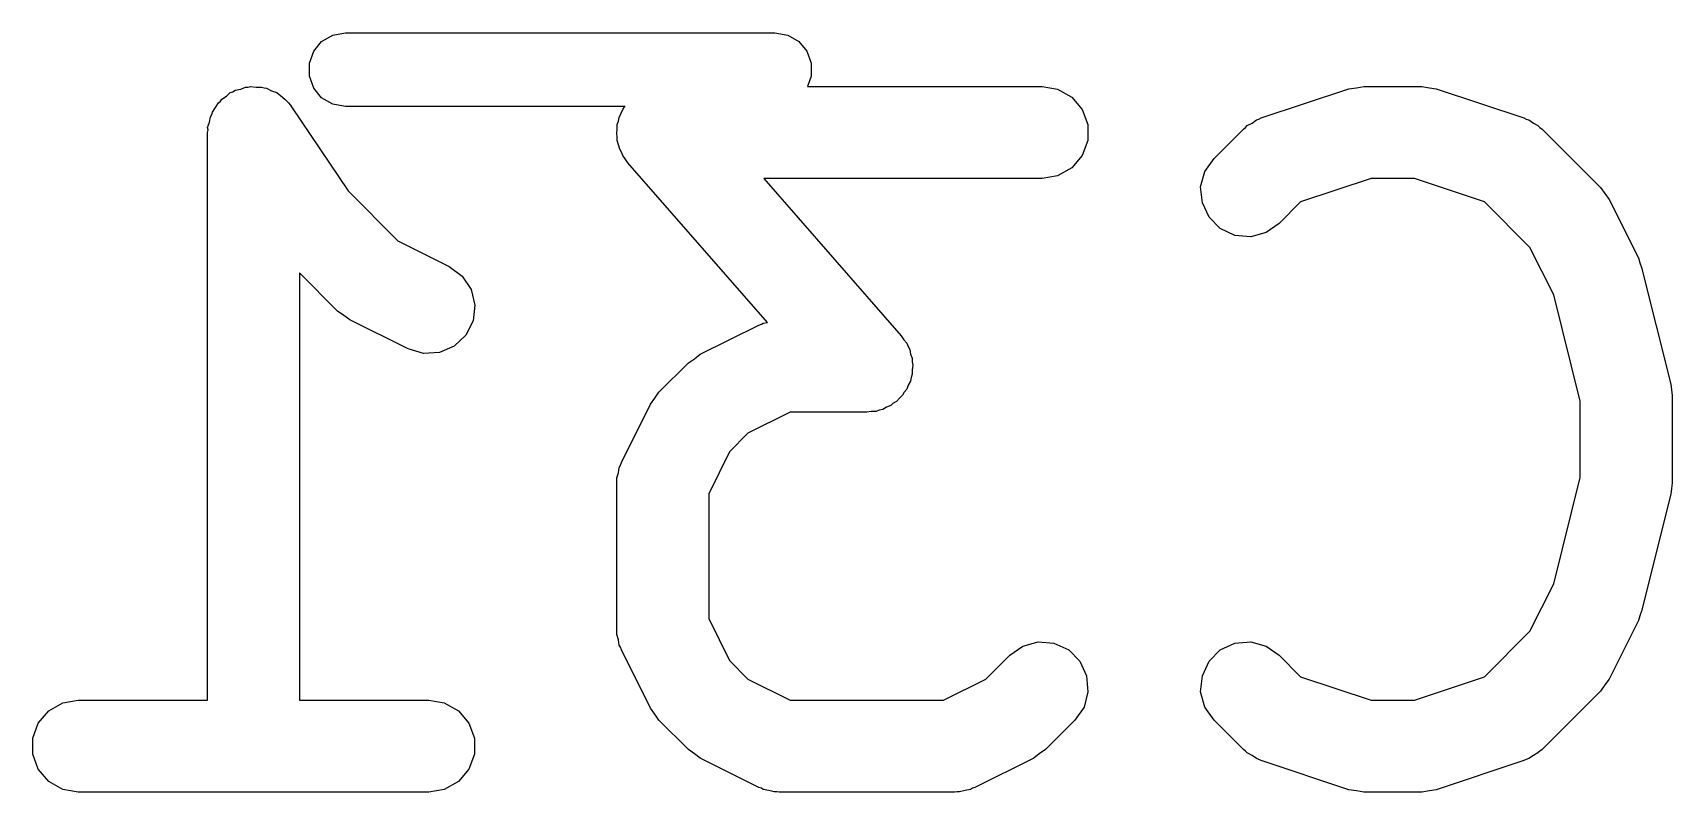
# Model space of a CAD drawing. Extents: x 25 to 326, y -201 to -21.
# Drawn here: x 128.19 to 130.863, y -67.277 to -66.04 of the extents above; entities that cross this region are included whole.
import ezdxf

# ---------------------------------------------------------------- set-up
doc = ezdxf.new("R2010")
doc.units = 0
doc.header["$MEASUREMENT"] = 0
doc.layers.add('BLACK', color=7, linetype='CONTINUOUS')

msp = doc.modelspace()

# ---------------------------------------------------------------- linework, layer by layer
at = {"layer": 'Black'}
for p, q in [((128.661, -66.054), (128.679, -66.0436)), ((128.679, -66.0436), (128.7, -66.04)), ((128.7, -66.04), (129.4, -66.04)), ((129.4, -66.04), (129.421, -66.0436)), ((129.421, -66.0436), (129.439, -66.054)), ((128.641, -66.0896), (128.648, -66.07)), ((128.648, -66.07), (128.661, -66.054)), ((129.439, -66.054), (129.452, -66.07)), ((129.452, -66.07), (129.459, -66.0896)), ((128.641, -66.1104), (128.641, -66.0896)), ((129.459, -66.0896), (129.459, -66.1104)), ((128.529, -66.1316), (128.537, -66.1285)), ((128.537, -66.1285), (128.541, -66.1285)), ((128.541, -66.1285), (128.545, -66.1275)), ((128.545, -66.1275), (128.554, -66.1285)), ((128.554, -66.1285), (128.563, -66.1285)), ((128.563, -66.1285), (128.567, -66.1299)), ((128.567, -66.1299), (128.571, -66.1304)), ((128.648, -66.13), (128.641, -66.1104)), ((128.661, -66.146), (128.648, -66.13)), ((129.459, -66.1104), (129.453, -66.1274)), ((129.453, -66.1274), (129.836, -66.1274)), ((129.836, -66.1274), (129.861, -66.1319)), ((130.336, -66.1312), (130.348, -66.1295)), ((130.348, -66.1295), (130.36, -66.1274)), ((130.36, -66.1274), (130.455, -66.1274)), ((130.455, -66.1274), (130.467, -66.1295)), ((130.467, -66.1295), (130.478, -66.1312)), ((128.488, -66.1619), (128.493, -66.1542)), ((128.493, -66.1542), (128.496, -66.1515)), ((128.496, -66.1515), (128.498, -66.1481)), ((128.498, -66.1481), (128.506, -66.1432)), ((128.506, -66.1432), (128.512, -66.1374)), ((128.512, -66.1374), (128.516, -66.136)), ((128.516, -66.136), (128.52, -66.1337)), ((128.52, -66.1337), (128.529, -66.1316)), ((128.571, -66.1304), (128.579, -66.1344)), ((128.579, -66.1344), (128.588, -66.1374)), ((128.588, -66.1374), (128.591, -66.1401)), ((128.591, -66.1401), (128.594, -66.1419)), ((128.594, -66.1419), (128.601, -66.1484)), ((128.601, -66.1484), (128.607, -66.1542)), ((128.607, -66.1542), (128.61, -66.1578)), ((128.679, -66.1564), (128.661, -66.146)), ((128.7, -66.16), (128.679, -66.1564)), ((129.861, -66.1319), (129.884, -66.1449)), ((129.884, -66.1449), (129.901, -66.1649)), ((130.193, -66.1788), (130.336, -66.1312)), ((130.478, -66.1312), (130.621, -66.1788)), ((128.478, -66.1855), (128.48, -66.1767)), ((128.48, -66.1767), (128.482, -66.1731)), ((128.482, -66.1731), (128.483, -66.1691)), ((128.483, -66.1691), (128.488, -66.1619)), ((128.61, -66.1578), (128.612, -66.1608)), ((128.612, -66.1608), (128.704, -66.2975)), ((129.156, -66.16), (128.7, -66.16)), ((129.145, -66.1839), (129.146, -66.1782)), ((129.146, -66.1782), (129.149, -66.1718)), ((129.149, -66.1718), (129.152, -66.1649)), ((129.152, -66.1649), (129.155, -66.1604)), ((129.155, -66.1604), (129.156, -66.16)), ((129.901, -66.1649), (129.91, -66.1894)), ((130.178, -66.1871), (130.185, -66.182)), ((130.185, -66.182), (130.189, -66.1809)), ((130.189, -66.1809), (130.193, -66.1788)), ((130.621, -66.1788), (130.625, -66.1809)), ((130.625, -66.1809), (130.629, -66.182)), ((130.629, -66.182), (130.637, -66.1871)), ((128.475, -66.1941), (128.478, -66.1855)), ((128.476, -66.1983), (128.475, -66.1941)), ((128.475, -66.2024), (128.476, -66.1983)), ((128.475, -67.1274), (128.475, -66.2024)), ((129.142, -66.2039), (129.143, -66.1967)), ((129.143, -66.2096), (129.142, -66.2039)), ((129.143, -66.1894), (129.145, -66.1839)), ((129.143, -66.1967), (129.143, -66.1894)), ((129.143, -66.2154), (129.143, -66.2096)), ((129.91, -66.1894), (129.91, -66.2154)), ((130.116, -66.2446), (130.164, -66.197)), ((130.164, -66.197), (130.167, -66.1945)), ((130.167, -66.1945), (130.17, -66.1913)), ((130.17, -66.1913), (130.178, -66.1871)), ((130.637, -66.1871), (130.644, -66.1913)), ((130.644, -66.1913), (130.647, -66.1945)), ((130.647, -66.1945), (130.651, -66.197)), ((130.651, -66.197), (130.746, -66.2922)), ((129.145, -66.2223), (129.143, -66.2154)), ((129.147, -66.2295), (129.145, -66.2223)), ((129.15, -66.2344), (129.147, -66.2295)), ((129.152, -66.2399), (129.15, -66.2344)), ((129.91, -66.2154), (129.901, -66.2399)), ((129.156, -66.2455), (129.152, -66.2399)), ((129.16, -66.2518), (129.156, -66.2455)), ((129.388, -66.5118), (129.16, -66.2518)), ((129.884, -66.2598), (129.861, -66.2729)), ((129.901, -66.2399), (129.884, -66.2598)), ((130.101, -66.2659), (130.116, -66.2446)), ((129.836, -66.2774), (129.382, -66.2774)), ((129.382, -66.2774), (129.606, -66.5339)), ((129.861, -66.2729), (129.836, -66.2774)), ((130.094, -66.2911), (130.101, -66.2659)), ((130.372, -66.2774), (130.257, -66.3156)), ((130.443, -66.2774), (130.372, -66.2774)), ((130.557, -66.3156), (130.443, -66.2774)), ((128.704, -66.2975), (128.785, -66.3788)), ((130.097, -66.317), (130.094, -66.2911)), ((130.108, -66.3406), (130.097, -66.317)), ((130.257, -66.3156), (130.222, -66.3507)), ((130.631, -66.3897), (130.557, -66.3156)), ((130.746, -66.2922), (130.753, -66.302)), ((130.753, -66.302), (130.76, -66.3117)), ((130.76, -66.3117), (130.808, -66.4069)), ((130.126, -66.3591), (130.108, -66.3406)), ((130.15, -66.3701), (130.126, -66.3591)), ((130.176, -66.3723), (130.15, -66.3701)), ((130.201, -66.3656), (130.176, -66.3723)), ((130.222, -66.3507), (130.201, -66.3656)), ((128.785, -66.3788), (128.869, -66.421)), ((130.67, -66.4667), (130.631, -66.3897)), ((128.869, -66.421), (128.89, -66.4365)), ((130.808, -66.4069), (130.81, -66.4148)), ((130.81, -66.4148), (130.813, -66.4223)), ((130.813, -66.4223), (130.861, -66.6128)), ((128.687, -66.4935), (128.625, -66.4311)), ((128.625, -66.4311), (128.625, -67.1274)), ((128.89, -66.4365), (128.905, -66.4583)), ((128.905, -66.4583), (128.911, -66.4836)), ((130.713, -66.6402), (130.67, -66.4667)), ((128.697, -66.5004), (128.687, -66.4935)), ((128.707, -66.5076), (128.697, -66.5004)), ((128.911, -66.4836), (128.908, -66.5095)), ((128.802, -66.5552), (128.707, -66.5076)), ((128.908, -66.5095), (128.896, -66.5328)), ((129.278, -66.5639), (129.374, -66.5163)), ((129.374, -66.5163), (129.378, -66.515)), ((129.378, -66.515), (129.381, -66.5129)), ((129.381, -66.5129), (129.388, -66.5118)), ((128.827, -66.5626), (128.802, -66.5552)), ((128.877, -66.5507), (128.853, -66.561)), ((128.896, -66.5328), (128.877, -66.5507)), ((129.606, -66.5339), (129.61, -66.5402)), ((129.61, -66.5402), (129.615, -66.5458)), ((129.615, -66.5458), (129.617, -66.5513)), ((129.617, -66.5513), (129.62, -66.5562)), ((129.62, -66.5562), (129.621, -66.5634)), ((128.853, -66.561), (128.827, -66.5626)), ((129.211, -66.6255), (129.259, -66.5779)), ((129.259, -66.5779), (129.269, -66.571)), ((129.269, -66.571), (129.278, -66.5639)), ((129.621, -66.5634), (129.624, -66.5703)), ((129.624, -66.5703), (129.624, -66.5761)), ((129.624, -66.5761), (129.625, -66.5818)), ((129.625, -66.5818), (129.624, -66.589)), ((129.621, -66.6075), (129.617, -66.6139)), ((129.622, -66.6018), (129.621, -66.6075)), ((129.624, -66.5964), (129.622, -66.6018)), ((129.624, -66.589), (129.624, -66.5964)), ((129.197, -66.645), (129.204, -66.6354)), ((129.204, -66.6354), (129.211, -66.6255)), ((129.603, -66.6352), (129.598, -66.6408)), ((129.608, -66.6303), (129.603, -66.6352)), ((129.611, -66.6253), (129.608, -66.6303)), ((129.615, -66.6208), (129.611, -66.6253)), ((129.617, -66.6139), (129.615, -66.6208)), ((130.861, -66.6128), (130.862, -66.6219)), ((130.862, -66.6219), (130.863, -66.631)), ((130.863, -66.631), (130.863, -66.7738)), ((129.15, -66.7403), (129.197, -66.645)), ((129.425, -66.6583), (129.356, -66.6926)), ((129.55, -66.6583), (129.425, -66.6583)), ((129.557, -66.6571), (129.55, -66.6583)), ((129.565, -66.6569), (129.557, -66.6571)), ((129.57, -66.6548), (129.565, -66.6569)), ((129.576, -66.6538), (129.57, -66.6548)), ((129.582, -66.6501), (129.576, -66.6538)), ((129.589, -66.6475), (129.582, -66.6501)), ((129.593, -66.6437), (129.589, -66.6475)), ((129.598, -66.6408), (129.593, -66.6437)), ((130.713, -66.7646), (130.713, -66.6402)), ((129.356, -66.6926), (129.326, -66.723)), ((129.146, -66.7482), (129.148, -66.7444)), ((129.148, -66.7444), (129.15, -66.7403)), ((129.326, -66.723), (129.292, -66.7915)), ((129.142, -66.7652), (129.145, -66.7568)), ((129.142, -66.7696), (129.142, -66.7652)), ((129.142, -66.7738), (129.142, -66.7696)), ((129.145, -66.7568), (129.146, -66.7482)), ((130.67, -66.9381), (130.713, -66.7646)), ((129.142, -67.0119), (129.142, -66.7738)), ((129.292, -66.7915), (129.292, -66.9942)), ((130.861, -66.792), (130.813, -66.9825)), ((130.862, -66.7828), (130.861, -66.792)), ((130.863, -66.7738), (130.862, -66.7828)), ((130.631, -67.0151), (130.67, -66.9381)), ((130.813, -66.9825), (130.81, -66.99)), ((129.142, -67.0162), (129.142, -67.0119)), ((129.292, -66.9942), (129.326, -67.0627)), ((130.808, -66.9978), (130.76, -67.0931)), ((130.81, -66.99), (130.808, -66.9978)), ((129.142, -67.0205), (129.142, -67.0162)), ((129.145, -67.0289), (129.142, -67.0205)), ((129.146, -67.0376), (129.145, -67.0289)), ((129.148, -67.0413), (129.146, -67.0376)), ((129.804, -67.0392), (129.829, -67.0324)), ((129.829, -67.0324), (129.855, -67.0347)), ((129.855, -67.0347), (129.879, -67.0457)), ((130.126, -67.0457), (130.15, -67.0347)), ((130.15, -67.0347), (130.176, -67.0324)), ((130.176, -67.0324), (130.201, -67.0392)), ((130.557, -67.0892), (130.631, -67.0151)), ((129.15, -67.0454), (129.148, -67.0413)), ((129.197, -67.1407), (129.15, -67.0454)), ((129.326, -67.0627), (129.356, -67.0931)), ((129.744, -67.0931), (129.783, -67.0541)), ((129.783, -67.0541), (129.804, -67.0392)), ((129.879, -67.0457), (129.897, -67.0641)), ((129.897, -67.0641), (129.908, -67.0877)), ((130.097, -67.0877), (130.108, -67.0641)), ((130.108, -67.0641), (130.126, -67.0457)), ((130.201, -67.0392), (130.222, -67.0541)), ((130.222, -67.0541), (130.257, -67.0892)), ((129.908, -67.0877), (129.91, -67.1137)), ((130.094, -67.1137), (130.097, -67.0877)), ((130.257, -67.0892), (130.372, -67.1274)), ((130.443, -67.1274), (130.557, -67.0892)), ((129.356, -67.0931), (129.425, -67.1274)), ((129.675, -67.1274), (129.744, -67.0931)), ((129.91, -67.1137), (129.904, -67.1388)), ((130.101, -67.1388), (130.094, -67.1137)), ((130.746, -67.1126), (130.651, -67.2078)), ((130.753, -67.1027), (130.746, -67.1126)), ((130.76, -67.0931), (130.753, -67.1027)), ((128.199, -67.1649), (128.216, -67.1449)), ((128.216, -67.1449), (128.239, -67.1319)), ((128.239, -67.1319), (128.264, -67.1274)), ((128.264, -67.1274), (128.475, -67.1274)), ((128.625, -67.1274), (128.836, -67.1274)), ((128.836, -67.1274), (128.861, -67.1319)), ((128.861, -67.1319), (128.884, -67.1449)), ((128.884, -67.1449), (128.901, -67.1649)), ((129.204, -67.1503), (129.197, -67.1407)), ((129.425, -67.1274), (129.675, -67.1274)), ((129.904, -67.1388), (129.889, -67.1602)), ((130.116, -67.1602), (130.101, -67.1388)), ((130.372, -67.1274), (130.443, -67.1274)), ((128.19, -67.1894), (128.199, -67.1649)), ((128.901, -67.1649), (128.91, -67.1894)), ((129.211, -67.1602), (129.204, -67.1503)), ((129.259, -67.2078), (129.211, -67.1602)), ((129.889, -67.1602), (129.841, -67.2078)), ((130.164, -67.2078), (130.116, -67.1602)), ((128.19, -67.2154), (128.19, -67.1894)), ((128.91, -67.1894), (128.91, -67.2154)), ((128.199, -67.2399), (128.19, -67.2154)), ((128.91, -67.2154), (128.901, -67.2399)), ((129.269, -67.2147), (129.259, -67.2078)), ((129.278, -67.2218), (129.269, -67.2147)), ((129.374, -67.2695), (129.278, -67.2218)), ((129.822, -67.2218), (129.726, -67.2695)), ((129.831, -67.2147), (129.822, -67.2218)), ((129.841, -67.2078), (129.831, -67.2147)), ((130.167, -67.2103), (130.164, -67.2078)), ((130.17, -67.2135), (130.167, -67.2103)), ((130.178, -67.2177), (130.17, -67.2135)), ((130.185, -67.2227), (130.178, -67.2177)), ((130.189, -67.2239), (130.185, -67.2227)), ((130.193, -67.2259), (130.189, -67.2239)), ((130.336, -67.2735), (130.193, -67.2259)), ((130.621, -67.2259), (130.478, -67.2735)), ((130.625, -67.2239), (130.621, -67.2259)), ((130.629, -67.2227), (130.625, -67.2239)), ((130.637, -67.2177), (130.629, -67.2227)), ((130.644, -67.2135), (130.637, -67.2177)), ((130.647, -67.2103), (130.644, -67.2135)), ((130.651, -67.2078), (130.647, -67.2103)), ((128.216, -67.2598), (128.199, -67.2399)), ((128.901, -67.2399), (128.884, -67.2598)), ((128.239, -67.2729), (128.216, -67.2598)), ((128.264, -67.2774), (128.239, -67.2729)), ((128.836, -67.2774), (128.264, -67.2774)), ((128.861, -67.2729), (128.836, -67.2774)), ((128.884, -67.2598), (128.861, -67.2729)), ((129.378, -67.2707), (129.374, -67.2695)), ((129.381, -67.2729), (129.378, -67.2707)), ((129.39, -67.2744), (129.381, -67.2729)), ((129.399, -67.2769), (129.39, -67.2744)), ((129.403, -67.2766), (129.399, -67.2769)), ((129.407, -67.2774), (129.403, -67.2766)), ((129.693, -67.2774), (129.407, -67.2774)), ((129.697, -67.2766), (129.693, -67.2774)), ((129.701, -67.2769), (129.697, -67.2766)), ((129.71, -67.2744), (129.701, -67.2769)), ((129.719, -67.2729), (129.71, -67.2744)), ((129.722, -67.2707), (129.719, -67.2729)), ((129.726, -67.2695), (129.722, -67.2707)), ((130.348, -67.2753), (130.336, -67.2735)), ((130.36, -67.2774), (130.348, -67.2753)), ((130.455, -67.2774), (130.36, -67.2774)), ((130.467, -67.2753), (130.455, -67.2774)), ((130.478, -67.2735), (130.467, -67.2753))]:
    msp.add_line(p, q, dxfattribs=at)

doc.saveas('drawing.dxf')
